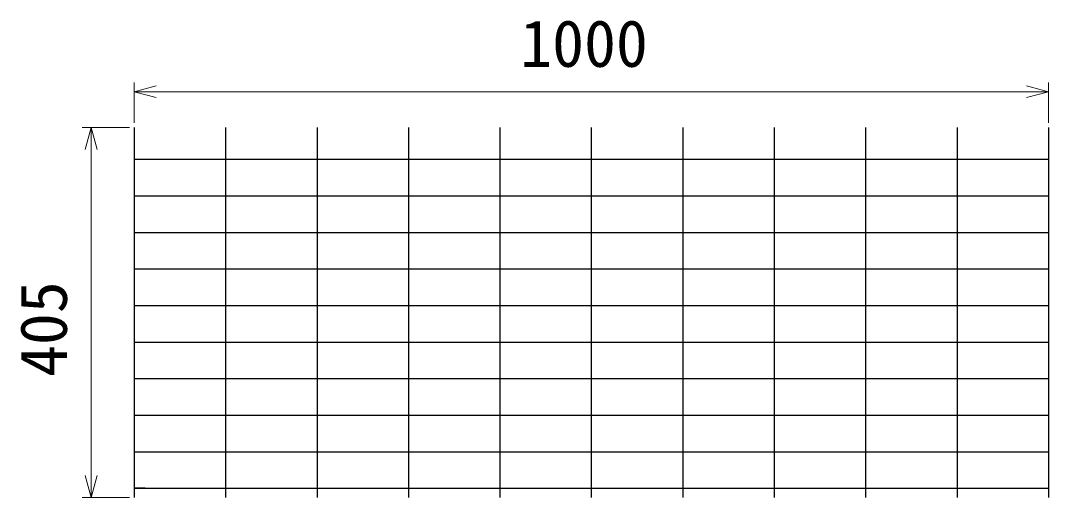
# Model space of a CAD drawing. Units: millimetres, scale not verified, with parts at other scales. Extents: x 400 to 16400, y 400 to 11650.
# Drawn here: x 10657 to 12905, y 2166 to 3210 of the extents above; entities that cross this region are included whole.
import ezdxf
from ezdxf.enums import TextEntityAlignment as Align

# ---------------------------------------------------------------- set-up
doc = ezdxf.new("R2010")
doc.units = ezdxf.units.MM
doc.header["$LTSCALE"] = 40
doc.layers.add('C-STR', color=6, linetype='Continuous', lineweight=25)
doc.layers.add('C-STR-DIM', color=1, linetype='Continuous', lineweight=13)
doc.styles.add('ＭＳ ゴシック', font='')
doc.styles.get('ＭＳ ゴシック').set_extended_font_data('MS Gothic')

msp = doc.modelspace()

# ---------------------------------------------------------------- linework, layer by layer
at = {"layer": 'C-STR'}
for p, q in [((10905.29, 2976.44), (10905.29, 2166.44)), ((11105.29, 2976.44), (11105.29, 2166.44)), ((11305.29, 2976.44), (11305.29, 2166.44)), ((11505.29, 2976.44), (11505.29, 2166.44)), ((11705.29, 2976.44), (11705.29, 2166.44)), ((11905.29, 2976.44), (11905.29, 2166.44)), ((12105.29, 2976.44), (12105.29, 2166.44)), ((12305.29, 2976.44), (12305.29, 2166.44)), ((12505.29, 2976.44), (12505.29, 2166.44)), ((12705.29, 2976.44), (12705.29, 2166.44)), ((12905.29, 2976.44), (12905.29, 2166.44)), ((10905.29, 2906.44), (12905.29, 2906.44)), ((10905.29, 2826.44), (12905.29, 2826.44)), ((10905.29, 2746.44), (12905.29, 2746.44)), ((10905.29, 2666.44), (12905.29, 2666.44)), ((10905.29, 2586.44), (12905.29, 2586.44)), ((10905.29, 2506.44), (12905.29, 2506.44)), ((10905.29, 2426.44), (12905.29, 2426.44)), ((10905.29, 2346.44), (12905.29, 2346.44)), ((10905.29, 2266.44), (12905.29, 2266.44)), ((10929.29, 2186.44), (10905.29, 2186.44)), ((10905.29, 2186.44), (12905.29, 2186.44))]:
    msp.add_line(p, q, dxfattribs=at)
at = {"layer": 'C-STR-DIM'}
for p, q in [((10905.29, 2986.44), (10905.29, 3074.44)), ((10905.29, 3054.44), (10953.58, 3067.38)), ((12905.29, 3054.44), (12856.99, 3067.38)), ((12905.29, 2986.44), (12905.29, 3074.44)), ((10905.29, 3054.44), (10953.58, 3041.49)), ((10905.29, 3054.44), (12905.29, 3054.44)), ((12905.29, 3054.44), (12856.99, 3041.49)), ((10895.29, 2976.44), (10791.29, 2976.44)), ((10811.29, 2976.44), (10798.35, 2928.14)), ((10811.29, 2976.44), (10824.23, 2928.14)), ((10811.29, 2976.44), (10811.29, 2166.44)), ((10811.29, 2166.44), (10798.35, 2214.73)), ((10811.29, 2166.44), (10824.23, 2214.73)), ((10895.29, 2166.44), (10791.29, 2166.44))]:
    msp.add_line(p, q, dxfattribs=at)

# ---------------------------------------------------------------- texts
at = {"layer": 'C-STR-DIM', "color": 7, "style": 'ＭＳ ゴシック'}
msp.add_text('1000', height=102.6, dxfattribs=at).set_placement((11749.78, 3078.05), align=Align.BOTTOM_LEFT)
msp.add_text('405', height=102.6, rotation=90, dxfattribs=at).set_placement((10788.83, 2430.13), align=Align.BOTTOM_LEFT)

doc.saveas('drawing.dxf')
